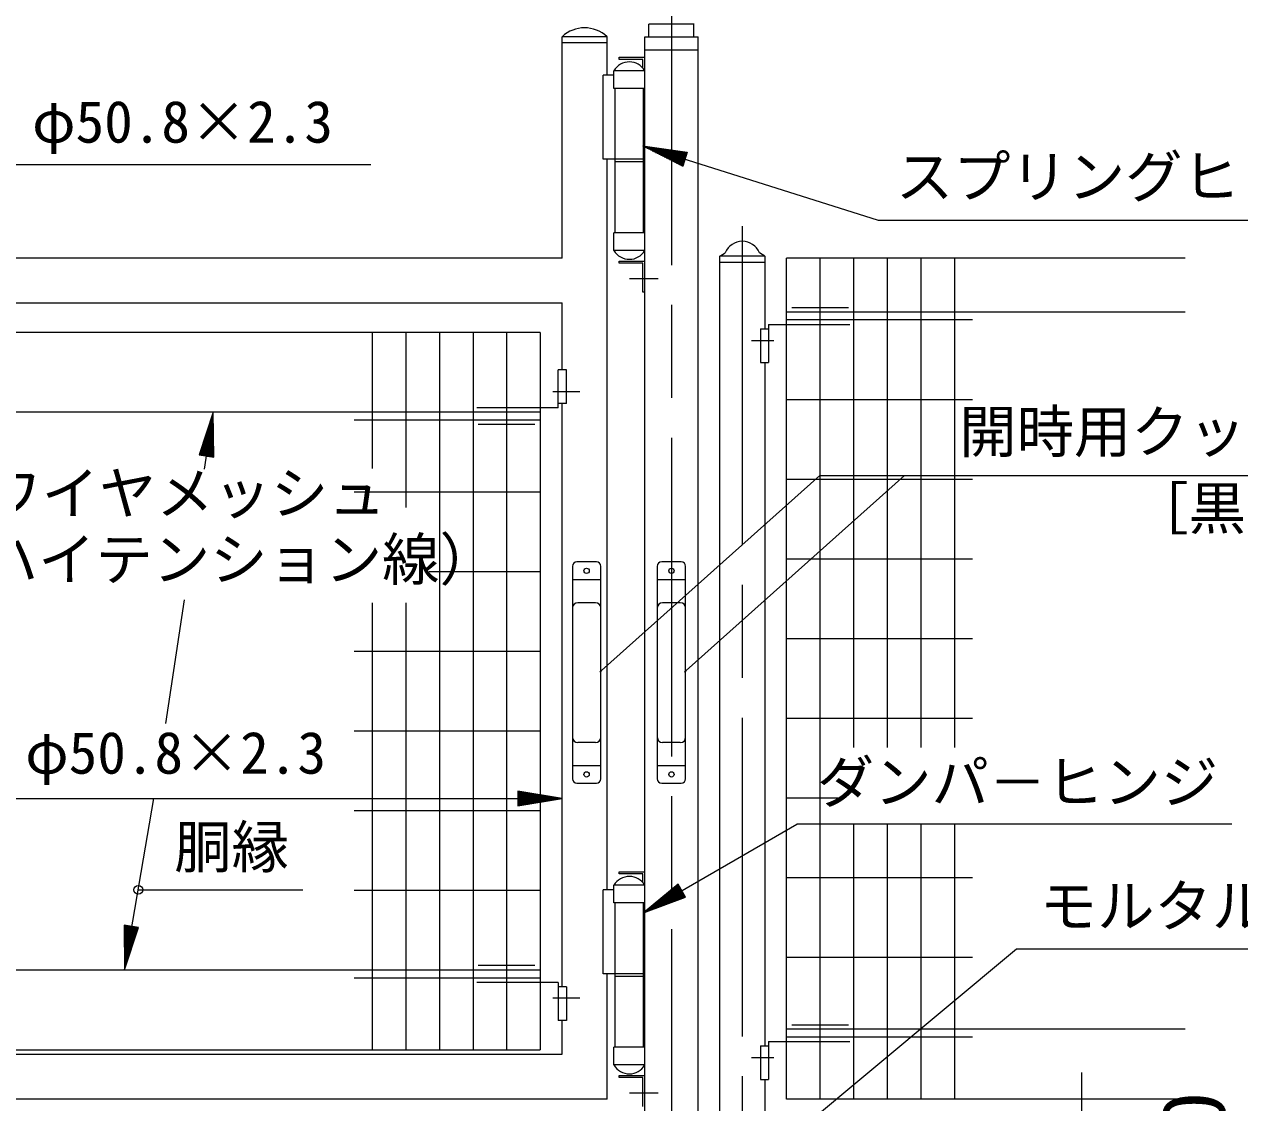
# Model space of a CAD drawing. Units: millimetres on the paper, scale 1:30. Extents: x 12 to 6786, y 13 to 13541.
# Drawn here: x 197.83 to 243.58, y 95.08 to 135.68 of the extents above; entities that cross this region are included whole.
import ezdxf
from ezdxf.enums import TextEntityAlignment as Align

# ---------------------------------------------------------------- set-up
doc = ezdxf.new("R2010")
doc.units = ezdxf.units.MM
doc.linetypes.add('CHAIN', pattern=[18.5, 12, -1.5, 3.5, -1.5])
doc.layers.add('寸法', color=1, linetype='Continuous', lineweight=13)
doc.layers.add('本体', color=7, linetype='Continuous', lineweight=13)
doc.styles.add('ＭＳ ゴシック', font='')
doc.styles.get('ＭＳ ゴシック').set_extended_font_data('MS Gothic')

# ---------------------------------------------------------------- blocks, each defined once
blk = doc.blocks.new('filled_arrow')
at = {"color": 0, "linetype": 'Continuous', "lineweight": -2}
blk.add_solid([(7.5, 1.25), (0, 0), (7.5, -1.25)], dxfattribs=at)

msp = doc.modelspace()

# ---------------------------------------------------------------- linework, layer by layer
at = {"layer": '寸法'}
for p, q in [((221.111, 131.103), (229.965, 128.314)), ((222.617, 130.337), (221.111, 131.103)), ((221.111, 131.103), (222.784, 130.867)), ((221.133, 131.092), (221.19, 131.092)), ((221.198, 131.059), (221.426, 131.059)), ((221.264, 131.025), (221.663, 131.025)), ((221.33, 130.992), (221.899, 130.992)), ((221.395, 130.959), (222.136, 130.959)), ((221.461, 130.925), (222.373, 130.925)), ((221.526, 130.892), (222.609, 130.892)), ((221.592, 130.859), (222.781, 130.859)), ((222.784, 130.867), (222.617, 130.337)), ((210.87, 130.398), (197.186, 130.398)), ((221.657, 130.825), (222.771, 130.825)), ((221.723, 130.792), (222.76, 130.792)), ((221.789, 130.759), (222.75, 130.759)), ((221.854, 130.725), (222.739, 130.725)), ((221.92, 130.692), (222.729, 130.692)), ((221.985, 130.659), (222.718, 130.659)), ((222.051, 130.625), (222.708, 130.625)), ((222.116, 130.592), (222.697, 130.592)), ((222.182, 130.559), (222.687, 130.559)), ((222.248, 130.525), (222.676, 130.525)), ((222.313, 130.492), (222.666, 130.492)), ((222.379, 130.459), (222.655, 130.459)), ((222.444, 130.425), (222.645, 130.425)), ((222.51, 130.392), (222.634, 130.392)), ((222.575, 130.359), (222.624, 130.359)), ((229.965, 128.314), (249.2, 128.314)), ((204.936, 121.077), (204.411, 119.471)), ((204.61, 118.935), (204.936, 121.077)), ((204.843, 120.792), (204.94, 120.792)), ((204.854, 120.825), (204.939, 120.825)), ((204.864, 120.859), (204.939, 120.859)), ((204.875, 120.892), (204.938, 120.892)), ((204.886, 120.925), (204.938, 120.925)), ((204.897, 120.959), (204.938, 120.959)), ((204.908, 120.992), (204.937, 120.992)), ((204.919, 121.025), (204.937, 121.025)), ((204.93, 121.059), (204.936, 121.059)), ((204.96, 119.387), (204.936, 121.077)), ((204.69, 120.325), (204.947, 120.325)), ((204.701, 120.359), (204.946, 120.359)), ((204.712, 120.392), (204.946, 120.392)), ((204.723, 120.425), (204.945, 120.425)), ((204.734, 120.459), (204.945, 120.459)), ((204.745, 120.492), (204.944, 120.492)), ((204.755, 120.525), (204.944, 120.525)), ((204.766, 120.559), (204.943, 120.559)), ((204.777, 120.592), (204.943, 120.592)), ((204.788, 120.625), (204.942, 120.625)), ((204.799, 120.659), (204.942, 120.659)), ((204.81, 120.692), (204.941, 120.692)), ((204.821, 120.725), (204.941, 120.725)), ((204.832, 120.759), (204.94, 120.759)), ((204.537, 119.859), (204.953, 119.859)), ((204.548, 119.892), (204.953, 119.892)), ((204.559, 119.925), (204.952, 119.925)), ((204.57, 119.959), (204.952, 119.959)), ((204.581, 119.992), (204.951, 119.992)), ((204.592, 120.025), (204.951, 120.025)), ((204.603, 120.059), (204.95, 120.059)), ((204.614, 120.092), (204.95, 120.092)), ((204.625, 120.125), (204.949, 120.125)), ((204.635, 120.159), (204.949, 120.159)), ((204.646, 120.192), (204.948, 120.192)), ((204.657, 120.225), (204.948, 120.225)), ((204.668, 120.259), (204.947, 120.259)), ((204.679, 120.292), (204.947, 120.292)), ((204.411, 119.471), (204.96, 119.387)), ((204.417, 119.492), (204.958, 119.492)), ((204.428, 119.525), (204.958, 119.525)), ((204.439, 119.559), (204.957, 119.559)), ((204.45, 119.592), (204.957, 119.592)), ((204.461, 119.625), (204.956, 119.625)), ((204.472, 119.659), (204.956, 119.659)), ((204.483, 119.692), (204.956, 119.692)), ((204.492, 119.459), (204.959, 119.459)), ((204.494, 119.725), (204.955, 119.725)), ((204.505, 119.759), (204.955, 119.759)), ((204.516, 119.792), (204.954, 119.792)), ((204.526, 119.825), (204.954, 119.825)), ((204.711, 119.425), (204.959, 119.425)), ((204.93, 119.392), (204.96, 119.392)), ((219.555, 111.354), (227.771, 118.689)), ((222.749, 111.354), (230.964, 118.689)), ((227.771, 118.689), (241.567, 118.689)), ((230.964, 118.689), (255.019, 118.689)), ((203.153, 109.358), (203.861, 114.013)), ((219.493, 111.298), (219.555, 111.354)), ((222.686, 111.298), (222.749, 111.354)), ((218.073, 106.537), (216.406, 106.815)), ((216.406, 106.815), (216.406, 106.26)), ((216.406, 106.792), (216.545, 106.792)), ((216.406, 106.759), (216.745, 106.759)), ((216.406, 106.725), (216.945, 106.725)), ((216.406, 106.692), (217.145, 106.692)), ((216.406, 106.659), (217.345, 106.659)), ((216.406, 106.625), (217.545, 106.625)), ((216.406, 106.592), (217.745, 106.592)), ((189.723, 106.537), (218.073, 106.537)), ((201.609, 100.077), (202.713, 106.537)), ((216.406, 106.559), (217.945, 106.559)), ((216.406, 106.26), (218.073, 106.537)), ((216.406, 106.525), (218.001, 106.525)), ((216.406, 106.492), (217.801, 106.492)), ((216.406, 106.459), (217.601, 106.459)), ((216.406, 106.425), (217.401, 106.425)), ((216.406, 106.392), (217.201, 106.392)), ((216.406, 106.359), (217.001, 106.359)), ((216.406, 106.325), (216.801, 106.325)), ((216.406, 106.292), (216.601, 106.292)), ((221.139, 102.232), (226.913, 105.565)), ((243.276, 105.565), (226.913, 105.565)), ((202.125, 103.095), (208.318, 103.095)), ((222.444, 103.306), (221.139, 102.232)), ((222.022, 102.959), (222.644, 102.959)), ((222.063, 102.992), (222.625, 102.992)), ((222.103, 103.025), (222.605, 103.025)), ((222.144, 103.059), (222.586, 103.059)), ((222.184, 103.092), (222.567, 103.092)), ((222.225, 103.125), (222.548, 103.125)), ((222.265, 103.159), (222.528, 103.159)), ((222.306, 103.192), (222.509, 103.192)), ((222.346, 103.225), (222.49, 103.225)), ((222.387, 103.259), (222.471, 103.259)), ((222.427, 103.292), (222.451, 103.292)), ((222.721, 102.824), (222.444, 103.306)), ((221.139, 102.232), (222.721, 102.824)), ((221.456, 102.492), (221.834, 102.492)), ((221.496, 102.525), (221.923, 102.525)), ((221.537, 102.559), (222.012, 102.559)), ((221.577, 102.592), (222.101, 102.592)), ((221.618, 102.625), (222.19, 102.625)), ((221.658, 102.659), (222.279, 102.659)), ((221.699, 102.692), (222.368, 102.692)), ((221.739, 102.725), (222.457, 102.725)), ((221.779, 102.759), (222.546, 102.759)), ((221.82, 102.792), (222.635, 102.792)), ((221.86, 102.825), (222.721, 102.825)), ((221.901, 102.859), (222.702, 102.859)), ((221.941, 102.892), (222.682, 102.892)), ((221.982, 102.925), (222.663, 102.925)), ((221.172, 102.259), (221.212, 102.259)), ((221.213, 102.292), (221.301, 102.292)), ((221.253, 102.325), (221.39, 102.325)), ((221.294, 102.359), (221.479, 102.359)), ((221.334, 102.392), (221.568, 102.392)), ((221.375, 102.425), (221.657, 102.425)), ((221.415, 102.459), (221.745, 102.459)), ((201.585, 101.767), (201.609, 100.077)), ((202.134, 101.683), (201.585, 101.767)), ((201.585, 101.759), (201.636, 101.759)), ((201.585, 101.726), (201.855, 101.726)), ((201.586, 101.692), (202.074, 101.692)), ((201.586, 101.659), (202.126, 101.659)), ((201.587, 101.626), (202.115, 101.626)), ((201.587, 101.592), (202.104, 101.592)), ((201.588, 101.559), (202.093, 101.559)), ((201.609, 100.077), (202.134, 101.683)), ((201.588, 101.526), (202.082, 101.526)), ((201.589, 101.492), (202.072, 101.492)), ((201.589, 101.459), (202.061, 101.459)), ((201.59, 101.426), (202.05, 101.426)), ((201.59, 101.392), (202.039, 101.392)), ((201.591, 101.359), (202.028, 101.359)), ((201.591, 101.326), (202.017, 101.326)), ((201.592, 101.292), (202.006, 101.292)), ((201.592, 101.259), (201.995, 101.259)), ((201.592, 101.226), (201.984, 101.226)), ((201.593, 101.192), (201.973, 101.192)), ((201.593, 101.159), (201.963, 101.159)), ((201.594, 101.126), (201.952, 101.126)), ((201.594, 101.092), (201.941, 101.092)), ((201.595, 101.059), (201.93, 101.059)), ((201.595, 101.026), (201.919, 101.026)), ((201.596, 100.992), (201.908, 100.992)), ((201.596, 100.959), (201.897, 100.959)), ((201.597, 100.926), (201.886, 100.926)), ((201.597, 100.892), (201.875, 100.892)), ((201.598, 100.859), (201.864, 100.859)), ((201.598, 100.826), (201.854, 100.826)), ((201.599, 100.792), (201.843, 100.792)), ((201.599, 100.759), (201.832, 100.759)), ((201.6, 100.726), (201.821, 100.726)), ((201.6, 100.692), (201.81, 100.692)), ((201.601, 100.659), (201.799, 100.659)), ((226.527, 93.663), (235.171, 100.875)), ((235.171, 100.875), (255.08, 100.875)), ((201.601, 100.626), (201.788, 100.626)), ((201.601, 100.592), (201.777, 100.592)), ((201.602, 100.559), (201.766, 100.559)), ((201.602, 100.526), (201.755, 100.526)), ((201.603, 100.492), (201.744, 100.492)), ((201.603, 100.459), (201.734, 100.459)), ((201.604, 100.426), (201.723, 100.426)), ((201.604, 100.392), (201.712, 100.392)), ((201.605, 100.359), (201.701, 100.359)), ((201.605, 100.326), (201.69, 100.326)), ((201.606, 100.292), (201.679, 100.292)), ((201.606, 100.259), (201.668, 100.259)), ((201.607, 100.226), (201.657, 100.226)), ((201.607, 100.192), (201.646, 100.192)), ((201.608, 100.159), (201.635, 100.159)), ((201.608, 100.126), (201.625, 100.126)), ((201.609, 100.092), (201.614, 100.092)), ((237.618, 96.217), (237.618, 91.551))]:
    msp.add_line(p, q, dxfattribs=at)
at = {"layer": '寸法', "lineweight": 18}
for p, q in [((219.493, 111.298), (219.496, 111.301)), ((222.686, 111.298), (222.689, 111.301))]:
    msp.add_line(p, q, dxfattribs=at)
at = {"layer": '寸法'}
msp.add_circle((202.125, 103.095), 0.167, dxfattribs=at)
at = {"layer": '本体', "linetype": 'CHAIN'}
for p, q in [((222.189, 138.619), (222.189, 84.217)), ((224.856, 128.077), (224.856, 85.884))]:
    msp.add_line(p, q, dxfattribs=at)
at = {"layer": '本体'}
for p, q in [((223.039, 135.683), (221.339, 135.683)), ((221.342, 135.217), (221.342, 135.683)), ((223.036, 135.217), (223.036, 135.683)), ((219.766, 135.217), (218.073, 135.217)), ((218.073, 126.884), (218.073, 135.217)), ((219.766, 134.983), (218.073, 134.983)), ((219.766, 133.767), (219.766, 135.217)), ((221.189, 93.551), (221.189, 135.217)), ((221.189, 135.217), (223.189, 135.217)), ((223.189, 93.551), (223.189, 135.217)), ((221.189, 134.717), (223.189, 134.717)), ((220.222, 134.363), (220.222, 134.44)), ((220.222, 134.44), (221.189, 134.44)), ((221.112, 134.363), (220.222, 134.363)), ((221.112, 134.039), (221.112, 134.363)), ((219.624, 130.6), (219.624, 133.767)), ((220.022, 133.767), (219.624, 133.767)), ((221.189, 133.933), (220.022, 133.933)), ((220.022, 133.267), (220.022, 133.933)), ((221.189, 133.267), (221.189, 133.933)), ((221.189, 133.267), (220.022, 133.267)), ((220.072, 127.834), (220.072, 133.267)), ((221.139, 127.834), (221.139, 133.267)), ((221.139, 130.6), (219.624, 130.6)), ((219.766, 103.1), (219.766, 130.6)), ((221.189, 130.5), (220.072, 130.5)), ((221.189, 127.834), (220.022, 127.834)), ((220.022, 127.167), (220.022, 127.834)), ((221.189, 127.167), (221.189, 127.834)), ((218.073, 126.884), (188.03, 126.884)), ((221.189, 127.167), (220.022, 127.167)), ((220.222, 126.69), (220.222, 126.767)), ((220.222, 126.767), (221.189, 126.767)), ((224.009, 126.95), (224.214, 127.084)), ((224.009, 93.551), (224.009, 126.95)), ((225.702, 126.95), (224.009, 126.95)), ((225.702, 126.717), (224.009, 126.717)), ((225.702, 126.95), (225.497, 127.084)), ((225.702, 126.95), (225.702, 124.217)), ((241.522, 126.884), (226.522, 126.884)), ((226.522, 95.217), (226.522, 126.884)), ((227.789, 95.217), (227.789, 126.884)), ((229.056, 108.452), (229.056, 126.884)), ((230.322, 108.452), (230.322, 126.884)), ((231.589, 108.452), (231.589, 126.884)), ((232.856, 108.452), (232.856, 126.884)), ((221.112, 126.69), (220.222, 126.69)), ((221.112, 125.6), (221.112, 126.69)), ((221.689, 126.1), (220.612, 126.1)), ((221.189, 125.6), (221.112, 125.6)), ((189.723, 125.19), (218.073, 125.19)), ((218.073, 122.677), (218.073, 125.19)), ((226.722, 125.017), (228.856, 125.017)), ((241.522, 124.85), (226.522, 124.85)), ((233.522, 124.55), (226.522, 124.55)), ((217.253, 124.077), (190.543, 124.077)), ((210.92, 124.077), (210.92, 118.963)), ((212.186, 124.077), (212.186, 117.487)), ((213.453, 124.077), (213.453, 97.077)), ((214.72, 124.077), (214.72, 97.077)), ((215.986, 124.077), (215.986, 97.077)), ((217.253, 124.077), (217.253, 97.077)), ((225.539, 124.217), (225.539, 122.95)), ((225.539, 124.217), (225.846, 124.217)), ((225.846, 124.384), (228.906, 124.384)), ((225.846, 124.384), (225.846, 122.95)), ((225.202, 123.784), (226.046, 123.784)), ((218.236, 122.677), (217.93, 122.677)), ((217.93, 121.244), (217.93, 122.677)), ((218.236, 121.41), (218.236, 122.677)), ((225.539, 122.95), (225.846, 122.95)), ((225.702, 122.95), (225.702, 97.217)), ((218.74, 121.844), (217.73, 121.844)), ((217.93, 121.244), (214.87, 121.244)), ((218.236, 121.41), (217.93, 121.41)), ((218.073, 99.444), (218.073, 121.41)), ((233.522, 121.55), (226.522, 121.55)), ((217.253, 121.077), (190.543, 121.077)), ((204.723, 119.676), (204.936, 121.077)), ((204.723, 119.676), (204.936, 121.077)), ((217.253, 120.777), (210.253, 120.777)), ((217.053, 120.61), (214.92, 120.61)), ((233.522, 118.55), (226.522, 118.55)), ((210.253, 118.077), (217.253, 118.077)), ((219.363, 115.44), (218.629, 115.44)), ((222.556, 115.44), (221.822, 115.44)), ((233.522, 115.55), (226.522, 115.55)), ((213.067, 115.077), (217.253, 115.077)), ((218.463, 115.274), (218.463, 107.274)), ((219.529, 107.274), (219.529, 115.274)), ((221.656, 115.274), (221.656, 107.274)), ((222.722, 107.274), (222.722, 115.274)), ((218.463, 114.774), (219.529, 114.774)), ((221.656, 114.774), (222.722, 114.774)), ((219.329, 113.907), (218.663, 113.907)), ((222.522, 113.907), (221.856, 113.907)), ((210.92, 113.902), (210.92, 97.077)), ((212.186, 113.902), (212.186, 97.077)), ((233.522, 112.55), (226.522, 112.55)), ((210.253, 112.077), (217.253, 112.077)), ((233.522, 109.55), (226.522, 109.55)), ((210.253, 109.077), (217.253, 109.077)), ((219.329, 108.64), (218.663, 108.64)), ((222.522, 108.64), (221.856, 108.64)), ((218.463, 107.774), (219.529, 107.774)), ((221.656, 107.774), (222.722, 107.774)), ((218.629, 107.107), (219.363, 107.107)), ((221.822, 107.107), (222.556, 107.107)), ((228.463, 106.55), (226.522, 106.55)), ((210.253, 106.077), (217.253, 106.077)), ((229.056, 95.217), (229.056, 105.565)), ((230.322, 95.217), (230.322, 105.565)), ((231.589, 95.217), (231.589, 105.565)), ((232.856, 95.217), (232.856, 105.565)), ((220.222, 103.697), (220.222, 103.774)), ((220.222, 103.774), (221.189, 103.774)), ((221.112, 103.697), (220.222, 103.697)), ((221.112, 103.373), (221.112, 103.697)), ((233.522, 103.55), (226.522, 103.55)), ((210.253, 103.077), (217.253, 103.077)), ((219.624, 99.934), (219.624, 103.1)), ((220.022, 103.1), (219.624, 103.1)), ((221.189, 103.267), (220.022, 103.267)), ((220.022, 102.6), (220.022, 103.267)), ((221.189, 102.6), (221.189, 103.267)), ((221.189, 102.6), (220.022, 102.6)), ((220.072, 97.167), (220.072, 102.6)), ((221.139, 97.167), (221.139, 102.6)), ((217.053, 100.244), (214.92, 100.244)), ((233.522, 100.55), (226.522, 100.55)), ((190.543, 100.077), (217.253, 100.077)), ((210.253, 99.777), (217.253, 99.777)), ((221.139, 99.934), (219.624, 99.934)), ((219.766, 95.217), (219.766, 99.934)), ((221.189, 99.834), (220.072, 99.834)), ((217.93, 99.611), (214.87, 99.611)), ((217.93, 99.611), (217.93, 98.177)), ((218.236, 99.444), (217.93, 99.444)), ((218.236, 99.444), (218.236, 98.177)), ((218.74, 99.011), (217.73, 99.011)), ((218.236, 98.177), (217.93, 98.177)), ((218.073, 96.911), (218.073, 98.177)), ((226.722, 98.017), (228.856, 98.017)), ((241.522, 97.851), (226.522, 97.851)), ((233.522, 97.551), (226.522, 97.551)), ((190.543, 97.077), (217.253, 97.077)), ((221.189, 97.167), (220.022, 97.167)), ((220.022, 96.501), (220.022, 97.167)), ((221.189, 96.501), (221.189, 97.167)), ((225.539, 97.217), (225.539, 95.951)), ((225.539, 97.217), (225.846, 97.217)), ((225.846, 97.384), (228.906, 97.384)), ((225.846, 97.384), (225.846, 95.951)), ((189.723, 96.911), (218.073, 96.911)), ((225.202, 96.784), (226.046, 96.784)), ((221.189, 96.501), (220.022, 96.501)), ((220.222, 96.024), (220.222, 96.101)), ((220.222, 96.101), (221.189, 96.101)), ((221.112, 96.024), (220.222, 96.024)), ((221.112, 94.934), (221.112, 96.024)), ((225.539, 95.951), (225.846, 95.951)), ((225.702, 95.951), (225.702, 93.551)), ((219.766, 95.217), (188.03, 95.217)), ((221.689, 95.434), (220.612, 95.434)), ((241.522, 95.217), (226.522, 95.217))]:
    msp.add_line(p, q, dxfattribs=at)
for centre in [(218.996, 115.107), (222.189, 115.107), (218.996, 107.44), (222.189, 107.44)]:
    msp.add_circle(centre, 0.1, dxfattribs=at)
for centre, radius, start, end in [((218.92, 134.308), 1.242, 47.0208, 132.9792), ((220.606, 133.59), 0.677, 30.5102, 149.4898), ((224.856, 126.825), 0.692, 21.9357, 158.0643), ((220.606, 127.511), 0.677, 210.5102, 329.4898), ((218.629, 115.274), 0.167, 90, 180), ((219.363, 115.274), 0.167, 0, 90), ((221.822, 115.274), 0.167, 90, 180), ((222.556, 115.274), 0.167, 0, 90), ((218.663, 113.707), 0.2, 90, 180), ((219.329, 113.707), 0.2, 360, 90), ((221.856, 113.707), 0.2, 90, 180), ((222.522, 113.707), 0.2, 360, 90), ((218.663, 108.84), 0.2, 180, 270), ((219.329, 108.84), 0.2, 270, 0), ((221.856, 108.84), 0.2, 180, 270), ((222.522, 108.84), 0.2, 270, 0), ((218.629, 107.274), 0.167, 180, 270), ((219.363, 107.274), 0.167, 270, 0), ((221.822, 107.274), 0.167, 180, 270), ((222.556, 107.274), 0.167, 270, 0), ((220.606, 102.923), 0.677, 30.5102, 149.4898), ((220.606, 96.844), 0.677, 210.5102, 329.4898)]:
    msp.add_arc(centre, radius, start, end, dxfattribs=at)

# ---------------------------------------------------------------- block references
at = {"layer": '寸法', "lineweight": 18, "xscale": 0.0111, "yscale": 0.0111, "rotation": 41.8}
for p in [(219.493, 111.298), (222.686, 111.298)]:
    msp.add_blockref('filled_arrow', p, dxfattribs=at)

# ---------------------------------------------------------------- texts
at = {"layer": '寸法', "color": 3, "style": 'ＭＳ ゴシック'}
for s, p in [('φ50.8×2.3', (198.126, 130.752)), ('スプリングヒンジ', (230.634, 128.685)), ('開時用クッションゴム', (233.022, 119.085)), ('ワイヤメッシュ', (196.324, 116.765)), ('［黒色］', (239.497, 116.193)), ('（ハイテンション線）', (194.037, 114.276)), ('φ50.8×2.3', (197.866, 106.994)), ('ダンパ－ヒンジ', (227.661, 105.889)), ('胴縁', (203.475, 103.446)), ('モルタル金ゴテ仕上', (236.054, 101.224))]:
    msp.add_text(s, height=1.582, dxfattribs=at).set_placement(p, align=Align.BOTTOM_LEFT)
at = {"layer": '寸法', "style": 'ＭＳ ゴシック'}
msp.add_text('20', height=2.374, rotation=90, dxfattribs=at).set_placement((243.737, 92.265), align=Align.BOTTOM_LEFT)

doc.saveas('drawing.dxf')
